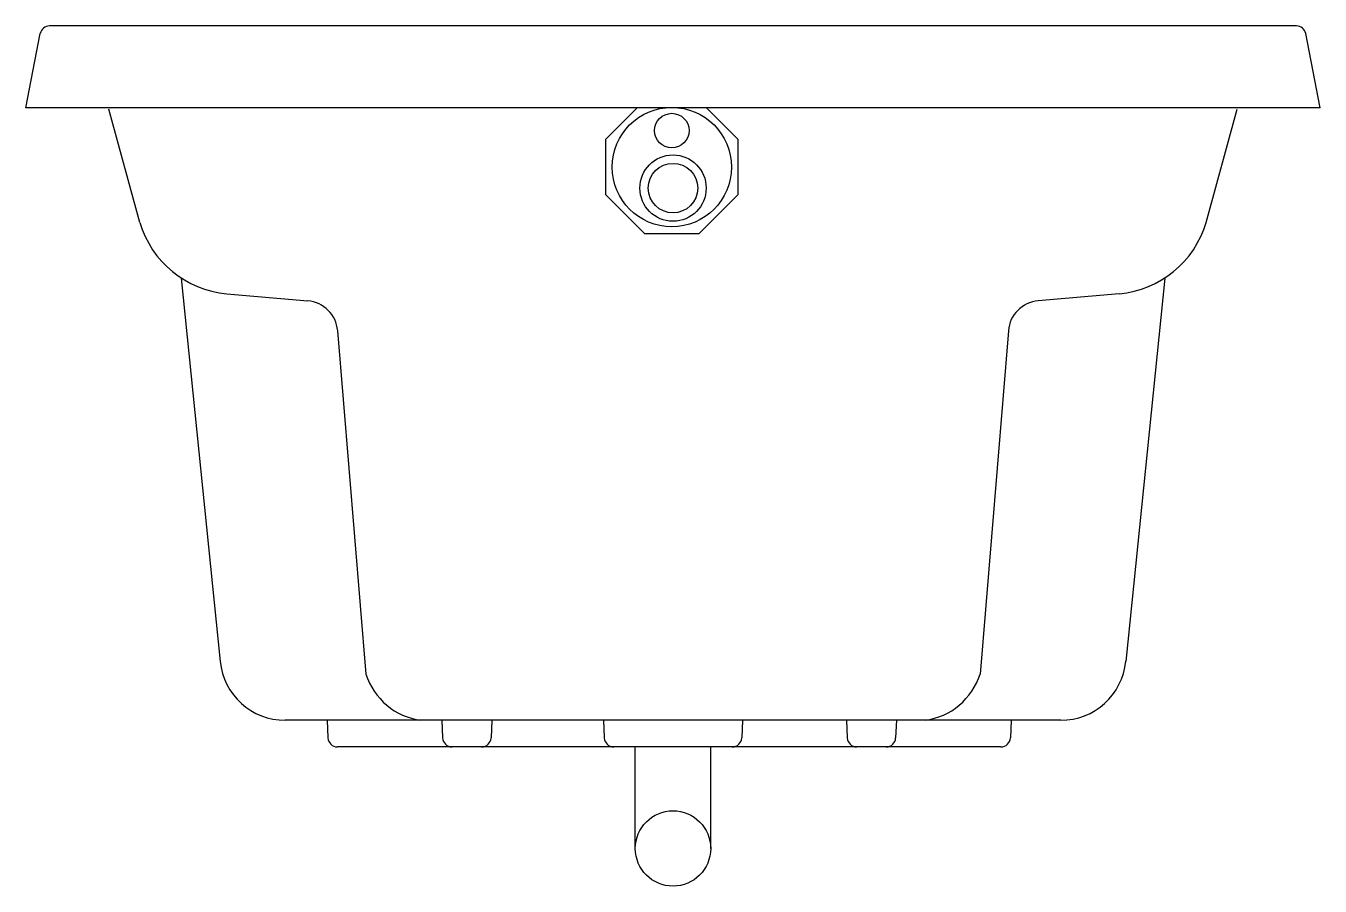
# Model space of a CAD drawing. Header units: millimetres. Extents: x -1265.301 to -1264.511, y 2247.247 to 2247.772.
import ezdxf

# ---------------------------------------------------------------- set-up
doc = ezdxf.new("R2010")
doc.units = ezdxf.units.MM
doc.header["$LTSCALE"] = 10
doc.layers.add('jacuzzi', color=1, linetype='Continuous')

msp = doc.modelspace()

# ---------------------------------------------------------------- linework, layer by layer
at = {"layer": 'jacuzzi'}
for p, q in [((-1264.52519, 2247.77179), (-1265.28625, 2247.77179)), ((-1265.30072, 2247.72179), (-1265.29191, 2247.76712)), ((-1264.51072, 2247.72179), (-1264.51953, 2247.76712)), ((-1264.51072, 2247.72179), (-1265.30072, 2247.72179)), ((-1265.23114, 2247.65187), (-1265.24999, 2247.72087)), ((-1264.5803, 2247.65187), (-1264.56145, 2247.72087)), ((-1265.20584, 2247.61788), (-1265.18216, 2247.38397)), ((-1264.6056, 2247.61788), (-1264.62928, 2247.38397)), ((-1265.17805, 2247.60833), (-1265.1286, 2247.604)), ((-1264.6334, 2247.60833), (-1264.68284, 2247.604)), ((-1265.11041, 2247.58572), (-1265.09312, 2247.3762)), ((-1264.70103, 2247.58572), (-1264.71832, 2247.3762)), ((-1264.66908, 2247.348), (-1265.14237, 2247.348)), ((-1265.11687, 2247.348), (-1265.11633, 2247.33726)), ((-1265.04687, 2247.348), (-1265.04633, 2247.33726)), ((-1265.01625, 2247.348), (-1265.01679, 2247.33726)), ((-1264.94823, 2247.348), (-1264.94769, 2247.33726)), ((-1264.86322, 2247.348), (-1264.86376, 2247.33726)), ((-1264.79989, 2247.348), (-1264.79935, 2247.33726)), ((-1264.76927, 2247.348), (-1264.76981, 2247.33726)), ((-1264.69927, 2247.348), (-1264.69981, 2247.33726)), ((-1264.86952, 2247.33179), (-1265.11057, 2247.33179)), ((-1264.70557, 2247.33179), (-1264.94193, 2247.33179)), ((-1264.92872, 2247.26979), (-1264.92872, 2247.33179)), ((-1264.88272, 2247.26979), (-1264.88272, 2247.33179))]:
    msp.add_line(p, q, dxfattribs=at)
for points in [[(-1264.92752, 2247.72179), (-1264.94692, 2247.70238), (-1264.94692, 2247.66885), (-1264.92321, 2247.64513), (-1264.92281, 2247.64513)], [(-1264.92321, 2247.64513), (-1264.88967, 2247.64513), (-1264.86596, 2247.66885), (-1264.86596, 2247.70238), (-1264.88536, 2247.72179)]]:
    msp.add_lwpolyline(points, dxfattribs=at)
for centre, radius in [((-1264.90644, 2247.68561), 0.03643), ((-1264.90644, 2247.70792), 0.0105), ((-1264.90572, 2247.67277), 0.02024), ((-1264.90572, 2247.67277), 0.01513), ((-1264.90572, 2247.26979), 0.023)]:
    msp.add_circle(centre, radius, dxfattribs=at)
for centre, radius, start, end in [((-1265.28625, 2247.76602), 0.00577, 90, 169.00042), ((-1264.52519, 2247.76602), 0.00577, 10.99958, 90), ((-1265.17274, 2247.66893), 0.06084, 196.29172, 265), ((-1264.6387, 2247.66893), 0.06084, 275, 343.70828), ((-1265.13034, 2247.58408), 0.02, 4.71703, 85), ((-1264.6811, 2247.58408), 0.02, 95, 175.28297), ((-1265.14237, 2247.388), 0.04, 185.78002, 270), ((-1264.66908, 2247.388), 0.04, 270, 354.21998), ((-1265.05418, 2247.38848), 0.04083, 197.50141, 262.43322), ((-1264.75726, 2247.38848), 0.04083, 277.56678, 342.49859), ((-1265.11057, 2247.33755), 0.00577, 182.88255, 270), ((-1265.04057, 2247.33755), 0.00577, 182.88255, 270), ((-1265.02255, 2247.33755), 0.00577, 270, 357.11745), ((-1264.94193, 2247.33755), 0.00577, 182.88255, 270), ((-1264.86952, 2247.33755), 0.00577, 270, 357.11745), ((-1264.79359, 2247.33755), 0.00577, 182.88255, 270), ((-1264.77557, 2247.33755), 0.00577, 270, 357.11745), ((-1264.70557, 2247.33755), 0.00577, 270, 357.11745)]:
    msp.add_arc(centre, radius, start, end, dxfattribs=at)

doc.saveas('drawing.dxf')
